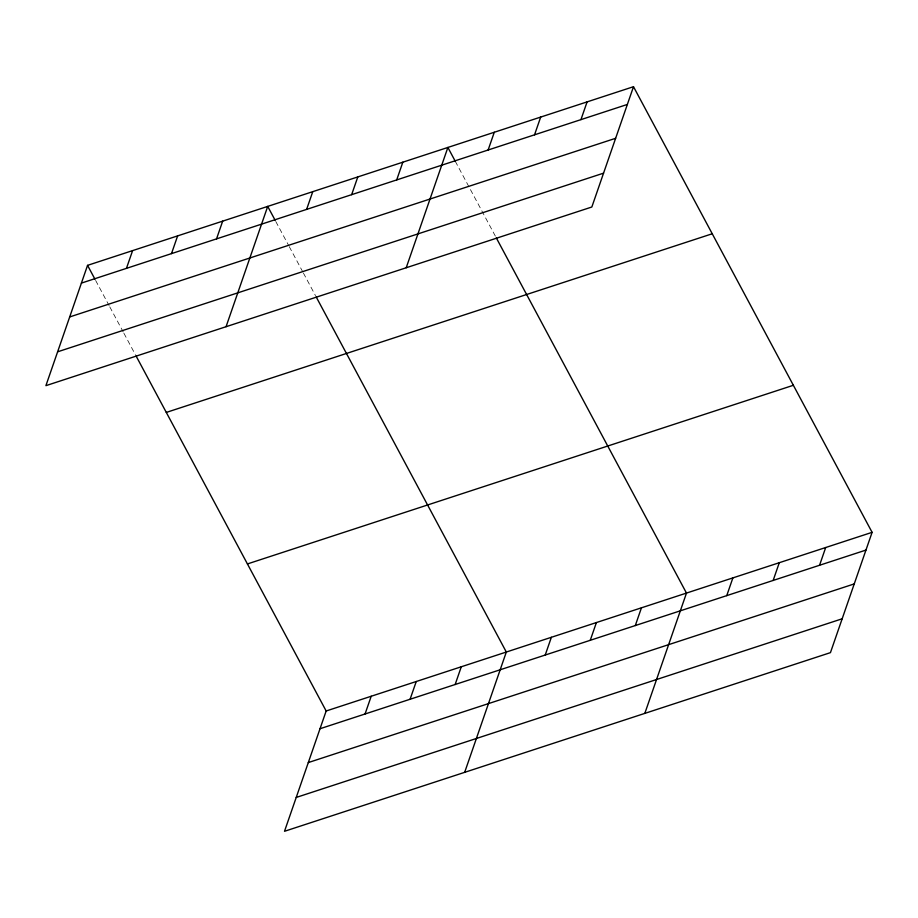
<?xml version="1.0" encoding="UTF-8"?>
<svg xmlns="http://www.w3.org/2000/svg" width="918" height="918" viewBox="0 0 918 918"><rect width="100%" height="100%" fill="white"/><g stroke="black" fill="none" stroke-linecap="round" stroke-linejoin="round"><path stroke-width="0.69" stroke-dasharray="4.59 3.44" d="M455.282 161.281L495.663 236.695M275.79 221.49L288.585 245.37M289.25 246.632L302.711 271.762M303.388 273.025L315.494 295.642M95.633 280.449L109.093 305.579M109.77 306.841L123.23 331.983M123.896 333.234L135.336 354.6"/><path stroke-width="1.38" d="M87.554 265.359L45.9 385.663L591.835 207.009L633.5 86.705L87.554 265.359L94.956 279.187M126.454 268.366L132.594 250.625M171.494 253.62L177.633 235.88M216.533 238.887L222.672 221.146M226.058 326.705L267.712 206.401L275.125 220.228M306.612 209.407L312.763 191.667M351.651 194.662L357.802 176.933M396.691 179.928L402.841 162.188M406.215 267.746L447.881 147.454L455.282 161.281M488.135 150.001L494.286 132.261M136.013 355.863L326.165 710.991L284.5 831.295L830.446 652.641L872.1 532.337L633.5 86.705M534.54 134.82L540.691 117.079M365.054 713.986L371.205 696.257M580.945 119.627L587.095 101.898M410.094 699.252L416.244 681.512M455.144 684.518L461.284 666.778M464.669 772.336L506.323 652.032L316.171 296.904M545.223 655.039L551.362 637.299M590.263 640.294L596.402 622.553M635.302 625.56L641.441 607.819M644.826 713.378L686.48 593.085L496.328 237.946M726.746 595.633L732.885 577.892M773.151 580.451L779.29 562.711M819.556 565.259L825.695 547.53M81.415 283.1L627.35 104.445M69.699 316.939L615.634 138.297M57.616 351.812L603.562 173.158M166.296 412.423L712.23 233.769M247.424 563.939L793.359 385.285M326.165 710.991L872.1 532.337M320.015 728.731L865.961 550.077M308.299 762.571L854.233 583.917M296.227 797.444L842.162 618.789"/></g></svg>
